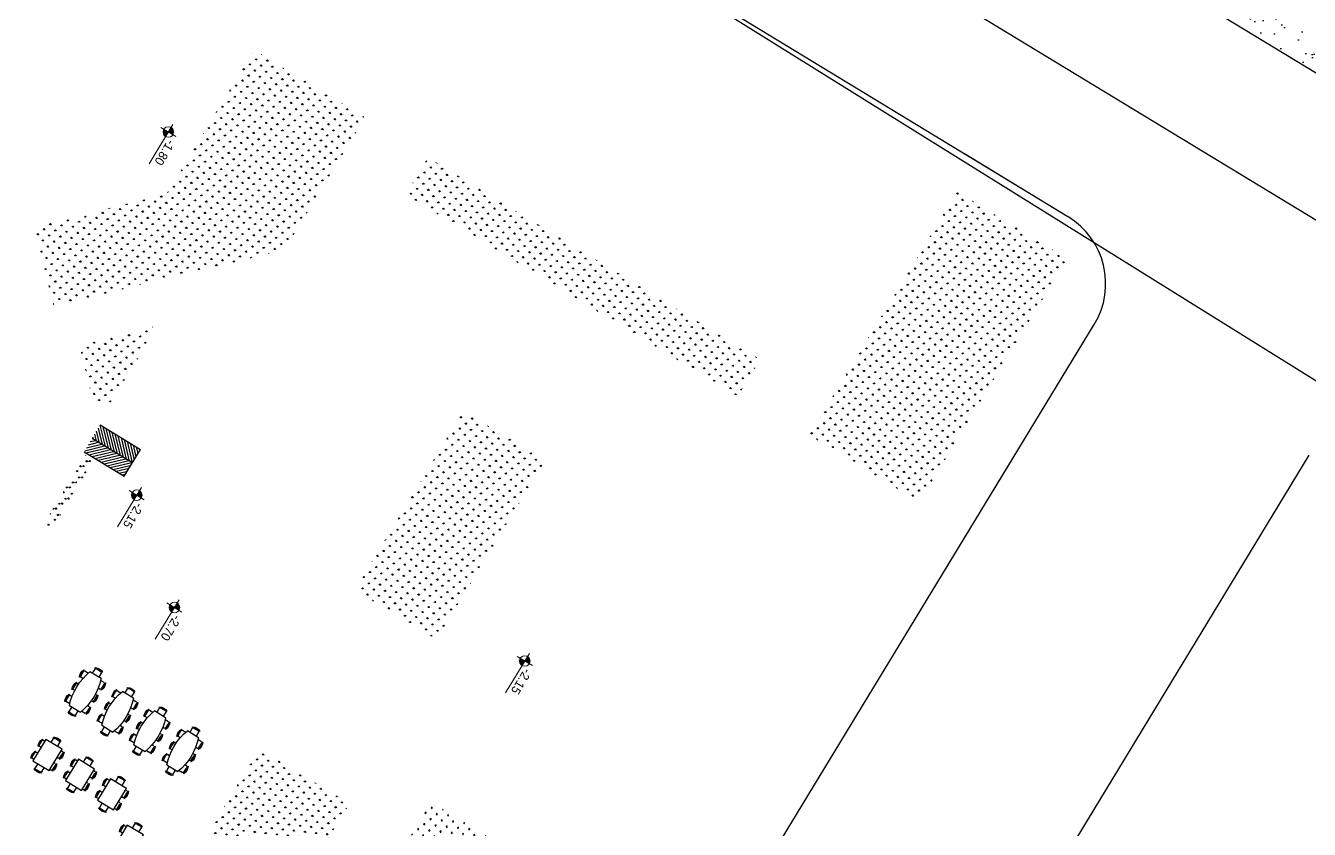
# Model space of a CAD drawing. Header units: metres. Extents: x 324293 to 653279, y 3585589 to 7191434.
# Drawn here: x 334440.4 to 334522, y 3600456.5 to 3600507.6 of the extents above; entities that cross this region are included whole.
import ezdxf

# ---------------------------------------------------------------- set-up
doc = ezdxf.new("R2010")
doc.units = ezdxf.units.M
for name, color, linetype in [('cahman', 80, 'Continuous'), ('center line', 10, 'Continuous'), ('FUR', 1, 'Continuous'), ('masir', 25, 'Continuous'), ('ramp', 1, 'Continuous'), ('sang gadval', 8, 'Continuous')]:
    doc.layers.add(name, color=color, linetype=linetype)
doc.layers.add('GOL', color=7, linetype='Continuous', lineweight=0, true_color=0xeb632d)
doc.layers.add('text', color=7, linetype='Continuous', lineweight=9)
doc.styles.add('eng', font='eurr____.ttf')
pattern_1 = [(263.69825, (334313.36852, 3600554.79407), (0.31761116, -0.39646835), [0.09525, -0.6231705]), (218.69825, (334313.3685, 3600554.79407), (0.3176112, -0.3964683), [0.09525, -0.41275]), (308.69825, (334313.3685, 3600554.79407), (0.3964683, 0.3176112), [0.09525, -0.41275])]

# ---------------------------------------------------------------- blocks, each defined once
blk = doc.blocks.new('nivo')
at = {"layer": 'text'}
h = blk.add_hatch(color=256, dxfattribs=at)
h.paths.add_polyline_path([(134, 0), (134, 80, 0.414214), (54, 0)])
h.paths.add_polyline_path([(134, 0), (134, -80, 0.414214), (214, 0)])
for p, q in [((0, 0), (695, 0)), ((134, -134), (134, 134))]:
    blk.add_line(p, q, dxfattribs=at)
blk.add_circle((134, 0), 80, dxfattribs=at)
blk = doc.blocks.new('T-C-6')
at = {"layer": 'FUR'}
for p, q in [((0.447, 1.363), (0.438, 1.382)), ((0.88, 1.357), (0.889, 1.377)), ((1.185, 1.369), (1.176, 1.388)), ((1.617, 1.363), (1.627, 1.383)), ((1.952, 1.369), (1.943, 1.388)), ((2.384, 1.363), (2.394, 1.383)), ((0.072, 0.93), (0.052, 0.94)), ((0.077, 0.818), (0.077, 0.868)), ((0.077, 0.568), (0.077, 0.818)), ((0.127, 0.918), (0.377, 0.918)), ((0.377, 0.374), (0.377, 1.062)), ((0.467, 1.092), (0.467, 1.302)), ((0.517, 1.352), (0.767, 1.352)), ((0.767, 1.352), (0.817, 1.352)), ((0.867, 1.302), (0.867, 1.193)), ((1.204, 1.235), (1.204, 1.308)), ((1.254, 1.358), (1.504, 1.358)), ((1.504, 1.358), (1.554, 1.358)), ((1.604, 1.308), (1.604, 1.238)), ((1.971, 1.196), (1.971, 1.308)), ((2.021, 1.358), (2.271, 1.358)), ((2.271, 1.358), (2.321, 1.358)), ((2.371, 1.308), (2.371, 1.097)), ((2.477, 1.062), (2.477, 0.374)), ((2.727, 0.918), (2.477, 0.918)), ((2.777, 0.868), (2.777, 0.618)), ((2.788, 0.937), (2.808, 0.946)), ((0.067, 0.498), (0.047, 0.489)), ((0.377, 0.518), (0.127, 0.518)), ((0.447, 0.073), (0.438, 0.053)), ((0.467, 0.343), (0.467, 0.133)), ((0.517, 0.083), (0.767, 0.083)), ((0.767, 0.083), (0.817, 0.083)), ((0.867, 0.133), (0.867, 0.243)), ((0.88, 0.078), (0.889, 0.058)), ((1.185, 0.067), (1.176, 0.047)), ((1.204, 0.2), (1.204, 0.127)), ((1.254, 0.077), (1.504, 0.077)), ((1.504, 0.077), (1.554, 0.077)), ((1.604, 0.127), (1.604, 0.197)), ((1.617, 0.072), (1.627, 0.052)), ((1.952, 0.067), (1.943, 0.047)), ((1.971, 0.24), (1.971, 0.127)), ((2.021, 0.077), (2.271, 0.077)), ((2.271, 0.077), (2.321, 0.077)), ((2.371, 0.127), (2.371, 0.338)), ((2.384, 0.072), (2.394, 0.052)), ((2.727, 0.518), (2.477, 0.518)), ((2.777, 0.618), (2.777, 0.568)), ((2.783, 0.505), (2.802, 0.495))]:
    blk.add_line(p, q, dxfattribs=at)
for centre, radius, start, end in [((0.658, 0.916), 0.516, 63.35412, 115.25767), ((0.658, 0.916), 0.494, 63.35412, 115.25767), ((1.396, 0.922), 0.516, 63.35412, 115.25767), ((1.396, 0.922), 0.494, 63.35412, 115.25767), ((2.163, 0.922), 0.516, 63.35412, 115.25767), ((2.163, 0.922), 0.494, 63.35412, 115.25767), ((0.513, 0.709), 0.516, 153.35412, 205.25767), ((0.513, 0.709), 0.494, 153.35412, 205.25767), ((0.127, 0.868), 0.05, 90, 180), ((1.427, -1.882), 3.125, 70.36825, 109.63175), ((0.517, 1.302), 0.05, 90, 180), ((0.817, 1.302), 0.05, 0, 90), ((1.254, 1.308), 0.05, 90, 180), ((1.554, 1.308), 0.05, 0, 90), ((2.021, 1.308), 0.05, 90, 180), ((2.321, 1.308), 0.05, 0, 90), ((2.727, 0.868), 0.05, 0, 90), ((2.341, 0.726), 0.494, 333.35412, 25.25767), ((2.341, 0.726), 0.516, 333.35412, 25.25767), ((0.127, 0.568), 0.05, 180, 270), ((1.427, 3.317), 3.125, 250.36825, 289.63175), ((0.658, 0.519), 0.516, 244.74233, 296.64588), ((0.658, 0.519), 0.494, 244.74233, 296.64588), ((0.517, 0.133), 0.05, 180, 270), ((0.817, 0.133), 0.05, 270, 0), ((1.396, 0.513), 0.516, 244.74233, 296.64588), ((1.396, 0.513), 0.494, 244.74233, 296.64588), ((1.254, 0.127), 0.05, 180, 270), ((1.554, 0.127), 0.05, 270, 0), ((2.163, 0.513), 0.516, 244.74233, 296.64588), ((2.163, 0.513), 0.494, 244.74233, 296.64588), ((2.021, 0.127), 0.05, 180, 270), ((2.321, 0.127), 0.05, 270, 0), ((2.727, 0.568), 0.05, 270, 0)]:
    blk.add_arc(centre, radius, start, end, dxfattribs=at)
blk = doc.blocks.new('T-C-3B')
at = {"layer": 'FUR'}
for p, q in [((0.448, 1.363), (0.439, 1.383)), ((0.88, 1.358), (0.89, 1.378)), ((1.186, 1.369), (1.176, 1.389)), ((1.618, 1.364), (1.628, 1.384)), ((0.073, 0.931), (0.053, 0.941)), ((0.078, 0.818), (0.078, 0.868)), ((0.078, 0.568), (0.078, 0.818)), ((0.128, 0.918), (0.378, 0.918)), ((0.378, 1.218), (1.699, 1.218)), ((0.378, 0.218), (0.378, 1.218)), ((0.467, 1.218), (0.467, 1.303)), ((0.517, 1.353), (0.767, 1.353)), ((0.767, 1.353), (0.817, 1.353)), ((0.867, 1.303), (0.867, 1.218)), ((1.205, 1.218), (1.205, 1.309)), ((1.255, 1.359), (1.505, 1.359)), ((1.505, 1.359), (1.555, 1.359)), ((1.605, 1.309), (1.605, 1.218)), ((1.699, 1.218), (1.699, 0.218)), ((1.949, 0.918), (1.699, 0.918)), ((1.999, 0.868), (1.999, 0.618)), ((2.009, 0.938), (2.029, 0.947)), ((0.067, 0.499), (0.047, 0.49)), ((0.378, 0.518), (0.128, 0.518)), ((1.699, 0.218), (0.378, 0.218)), ((0.448, 0.073), (0.439, 0.054)), ((0.467, 0.218), (0.467, 0.134)), ((0.517, 0.084), (0.767, 0.084)), ((0.767, 0.084), (0.817, 0.084)), ((0.867, 0.134), (0.867, 0.218)), ((0.88, 0.079), (0.89, 0.059)), ((1.186, 0.067), (1.176, 0.047)), ((1.205, 0.218), (1.205, 0.128)), ((1.255, 0.078), (1.505, 0.078)), ((1.505, 0.078), (1.555, 0.078)), ((1.605, 0.128), (1.605, 0.218)), ((1.618, 0.073), (1.628, 0.053)), ((1.949, 0.518), (1.699, 0.518)), ((1.999, 0.618), (1.999, 0.568)), ((2.004, 0.506), (2.024, 0.496))]:
    blk.add_line(p, q, dxfattribs=at)
for centre, radius, start, end in [((0.659, 0.917), 0.516, 63.35412, 115.25767), ((0.659, 0.917), 0.494, 63.35412, 115.25767), ((1.396, 0.923), 0.516, 63.35412, 115.25767), ((1.396, 0.923), 0.494, 63.35412, 115.25767), ((0.514, 0.71), 0.516, 153.35412, 205.25767), ((0.514, 0.71), 0.494, 153.35412, 205.25767), ((0.128, 0.868), 0.05, 90, 180), ((0.517, 1.303), 0.05, 90, 180), ((0.817, 1.303), 0.05, 0, 90), ((1.255, 1.309), 0.05, 90, 180), ((1.555, 1.309), 0.05, 0, 90), ((1.949, 0.868), 0.05, 0, 90), ((1.563, 0.727), 0.494, 333.35412, 25.25767), ((1.563, 0.727), 0.516, 333.35412, 25.25767), ((0.128, 0.568), 0.05, 180, 270), ((0.659, 0.52), 0.516, 244.74233, 296.64588), ((0.659, 0.52), 0.494, 244.74233, 296.64588), ((0.517, 0.134), 0.05, 180, 270), ((0.817, 0.134), 0.05, 270, 0), ((1.396, 0.514), 0.516, 244.74233, 296.64588), ((1.396, 0.514), 0.494, 244.74233, 296.64588), ((1.255, 0.128), 0.05, 180, 270), ((1.555, 0.128), 0.05, 270, 0), ((1.949, 0.568), 0.05, 270, 0)]:
    blk.add_arc(centre, radius, start, end, dxfattribs=at)

msp = doc.modelspace()

# ---------------------------------------------------------------- hatches: boundary and pattern name
at = {"layer": 'cahman'}
h = msp.add_hatch(dxfattribs=at)
h.set_pattern_fill('AR-SAND', color=256, angle=0.4498703, style=0)
h.set_pattern_definition([(37.949870306, (28282.7474, -2517.6114), (-0.0781201379, 1.9262697745), [0, -1.52, 0, -1.7, 0, -1.625]), (7.94987031, (28282.7474, -2517.6114), (1.7475636851, 2.8359547187), [0, -0.82, 0, -1.37, 0, -0.525]), (327.949870306, (28281.5175, -2517.6211), (3.1140014368, 0.0301099917), [0, -0.5, 0, -1.8, 0, -2.35]), (317.94987031, (28281.5175, -2517.621), (2.9991427517, 0.901251527), [0, -0.25, 0, -1.18, 0, -1.35])])
h.paths.add_polyline_path([(334538.11731, 3600495.08592), (334547.44026, 3600510.4204), (334505.52562, 3600527.66399), (334499.8601, 3600518.34529)])
at = {"layer": 'GOL'}
h = msp.add_hatch(dxfattribs=at)
h.set_pattern_fill('GRASS', color=256, scale=0.02, angle=173.6982502, style=0)
h.set_pattern_definition(pattern_1)
h.paths.add_polyline_path([(334456.81705, 3600493.39927), (334461.92759, 3600501.80406), (334454.87887, 3600506.09005), (334449.30303, 3600496.92003), (334440.90859, 3600494.87396), (334442.13999, 3600489.82186)])
h = msp.add_hatch(dxfattribs=at)
h.set_pattern_fill('GRASS', color=256, scale=0.02, angle=173.6982502, style=0)
h.set_pattern_definition([(263.69825, (334312.41388, 3600553.22407), (0.31761116, -0.39646835), [0.09525, -0.6231705]), (218.69825, (334312.4139, 3600553.22407), (0.3176112, -0.3964683), [0.09525, -0.41275]), (308.69825, (334312.4139, 3600553.22407), (0.3964683, 0.3176112), [0.09525, -0.41275])])
h.paths.add_polyline_path([(334485.63292, 3600484.06918), (334487.05648, 3600486.41035), (334465.94123, 3600499.2495), (334464.51768, 3600496.90833)])
h = msp.add_hatch(dxfattribs=at)
h.set_pattern_fill('GRASS', color=256, scale=0.02, angle=173.6982502, style=0)
h.set_pattern_definition(pattern_1)
h.paths.add_polyline_path([(334506.57292, 3600492.83002), (334499.58572, 3600497.0786), (334490.18432, 3600481.61706), (334497.17152, 3600477.36848)])
h = msp.add_hatch(dxfattribs=at)
h.set_pattern_fill('GRASS', color=256, scale=0.02, angle=173.6982502, style=0)
h.set_pattern_definition(pattern_1)
h.paths.add_polyline_path([(334448.75215, 3600488.55137), (334443.77482, 3600487.33819), (334444.59474, 3600483.97432), (334445.56889, 3600483.38198)])
h = msp.add_hatch(dxfattribs=at)
h.set_pattern_fill('GRASS', color=256, scale=0.02, angle=173.6982502, style=0)
h.set_pattern_definition(pattern_1)
h.paths.add_polyline_path([(334473.38442, 3600479.98536), (334468.19156, 3600483.14288), (334461.28039, 3600471.77678), (334466.47325, 3600468.61926)])
h = msp.add_hatch(dxfattribs=at)
h.set_pattern_fill('GRASS', color=256, scale=0.02, angle=173.6982502, style=0)
h.set_pattern_definition([(263.6982502, (366004.32867, 3645887.4), (0.3176111612, -0.396468347), [0.09525, -0.6231704896]), (218.6982502, (366004.32867, 3645887.4), (0.3176111613, -0.396468347), [0.09525, -0.41275]), (308.6982502, (366004.32867, 3645887.4), (0.396468347, 0.3176111613), [0.09525, -0.41275])])
h.paths.add_polyline_path([(334444.69436, 3600480.03591), (334444.18233, 3600480.34747), (334441.42333, 3600475.81002), (334441.93245, 3600475.50045)])
h = msp.add_hatch(dxfattribs=at)
h.set_pattern_fill('GRASS', color=256, scale=0.02, angle=173.6982502, style=0)
h.set_pattern_definition(pattern_1)
h.paths.add_polyline_path([(334442.46109, 3600476.36984), (334444.69436, 3600480.03591), (334444.18233, 3600480.34747), (334444.18179, 3600480.34779), (334441.94852, 3600476.68172)])
h = msp.add_hatch(dxfattribs=at)
h.set_pattern_fill('GRASS', color=256, scale=0.5, angle=173.6982502, style=0)
h.set_pattern_definition([(263.698250163, (22074.578, -2762.7027), (0.312609410603, -0.39022475097), [0.09375, -0.6133567815]), (218.698250163, (22074.578, -2762.7027), (0.312609410686, -0.390224751074), [0.09375, -0.40625]), (308.698250163, (22074.578, -2762.7027), (0.390224751074, 0.312609410686), [0.09375, -0.40625])])
h.paths.add_polyline_path([(334460.93893, 3600458.18238), (334455.21743, 3600461.66134), (334448.18686, 3600450.09887), (334453.90836, 3600446.61991)])
h = msp.add_hatch(dxfattribs=at)
h.set_pattern_fill('GRASS', color=256, scale=0.02, angle=263.6982502, style=0)
h.set_pattern_definition([(353.69825, (334365.25572, 3600290.52427), (0.39646835, 0.31761116), [0.09525, -0.6231705]), (308.69825, (334365.2557, 3600290.52427), (0.3964683, 0.3176112), [0.09525, -0.41275]), (38.69825, (334365.2557, 3600290.52427), (-0.3176112, 0.3964683), [0.09525, -0.41275])])
h.paths.add_polyline_path([(334474.74666, 3600443.45538), (334478.99523, 3600450.44258), (334466.14326, 3600458.25724), (334461.89468, 3600451.27004)])
at = {"layer": 'ramp', "true_color": 0x139b48}
h = msp.add_hatch(dxfattribs=at)
h.set_pattern_fill('ANSI31', color=114, scale=0.05, angle=-121.3017498)
h.set_pattern_definition([(283.69825, (334313.36852, 3600554.79407), (0.15423457, 0.03759335), [])])
h.paths.add_polyline_path([(334447.15098, 3600479.84501), (334447.67052, 3600480.69945), (334445.10935, 3600482.25678), (334444.5898, 3600481.40234)])
h = msp.add_hatch(dxfattribs=at)
h.set_pattern_fill('ANSI31', color=114, scale=0.05, angle=-31.3017498)
h.set_pattern_definition([(13.69825, (334313.36852, 3600554.79407), (-0.03759335, 0.15423457), [])])
h.paths.add_polyline_path([(334446.63143, 3600478.99057), (334447.15098, 3600479.84501), (334444.5898, 3600481.40234), (334444.07026, 3600480.54789)])

# ---------------------------------------------------------------- linework, layer by layer
at = {"layer": 'center line'}
msp.add_line((334449.7151, 3600539.46962, 1313.25213), (334575.66345, 3600462.89637, 1313.25213), dxfattribs=at)
at = {"layer": 'masir'}
for p, q in [((334440.68556, 3600554.32184, 1313.25213), (334577.43276, 3600471.18318, 1313.25213)), ((334456.44582, 3600526.01502, 1313.25213), (334506.44044, 3600495.61962, 1313.25213)), ((334500.04094, 3600499.50841, 1313.25213), (334506.62616, 3600495.50426, 1313.25213)), ((334460.00444, 3600409.16379, 1313.25213), (334508.30122, 3600488.63537, 1313.25213)), ((334473.67429, 3600400.84902, 1313.25213), (334521.97292, 3600480.32365, 1313.25213))]:
    msp.add_line(p, q, dxfattribs=at)
msp.add_arc((334504.02839, 3600491.23207, 1313.25213), 5, 328.7119472, 58.6982502, dxfattribs=at)
at = {"layer": 'ramp'}
for p, q in [((334445.10496, 3600482.25945, 1313.25213), (334447.66829, 3600480.70081, 1313.25213)), ((334447.15098, 3600479.84501, 1313.25213), (334444.5898, 3600481.40234, 1313.25213)), ((334444.0681, 3600480.5492, 1313.25213), (334446.63143, 3600478.99057, 1313.25213)), ((334446.63143, 3600478.99057, 1313.25213), (334447.67052, 3600480.69945, 1313.25213))]:
    msp.add_line(p, q, dxfattribs=at)
at = {"layer": 'sang gadval', "elevation": 1310.43803, "flags": 128}
msp.add_lwpolyline([(334562.2793, 3600460.225), (334466.39641, 3600519.94146)], dxfattribs=at)

# ---------------------------------------------------------------- block references
at = {"xscale": -1.200000000112174, "yscale": 1.200000000134715, "zscale": 1.199999999999999, "rotation": 238.6982500536864}
for name, p in [('T-C-6', (334442.52151, 3600464.26011, 1313.25213)), ('T-C-6', (334444.58525, 3600463.00525, 1313.25213)), ('T-C-6', (334446.62383, 3600461.76569, 1313.25213)), ('T-C-6', (334448.71479, 3600460.49427, 1313.25213)), ('T-C-3B', (334440.36259, 3600460.64852, 1313.25213)), ('T-C-3B', (334442.42634, 3600459.39365, 1313.25213)), ('T-C-3B', (334444.46492, 3600458.15409, 1313.25213)), ('T-C-3B', (334445.53756, 3600455.20796, 1313.25213))]:
    msp.add_blockref(name, p, dxfattribs=at)
at = {"layer": 'text', "xscale": 0.004199999895743499, "yscale": 0.004199999895743499, "zscale": 0.004199999895743499, "rotation": 238.6982490408661}
for p in [(334449.72147, 3600501.36093, 1313.25213), (334447.71448, 3600478.27137, 1313.25213), (334450.10909, 3600471.12977, 1313.25213), (334472.38404, 3600467.72648, 1313.25213)]:
    msp.add_blockref('nivo', p, dxfattribs=at)

# ---------------------------------------------------------------- texts
at = {"layer": 'text', "char_height": 0.56609, "width": 0.1624171, "attachment_point": 1, "rotation": 238.6982502, "style": 'eng'}
for s, insert in [('-1.80', (334449.90412, 3600500.165, 1313.25213)), ('-2.15', (334447.89714, 3600477.07544, 1313.25213)), ('-2.70', (334450.29175, 3600469.93384, 1313.25213)), ('-2.15', (334472.5667, 3600466.53055, 1313.25213))]:
    msp.add_mtext(s, dxfattribs=dict(at, insert=insert))

doc.saveas('drawing.dxf')
